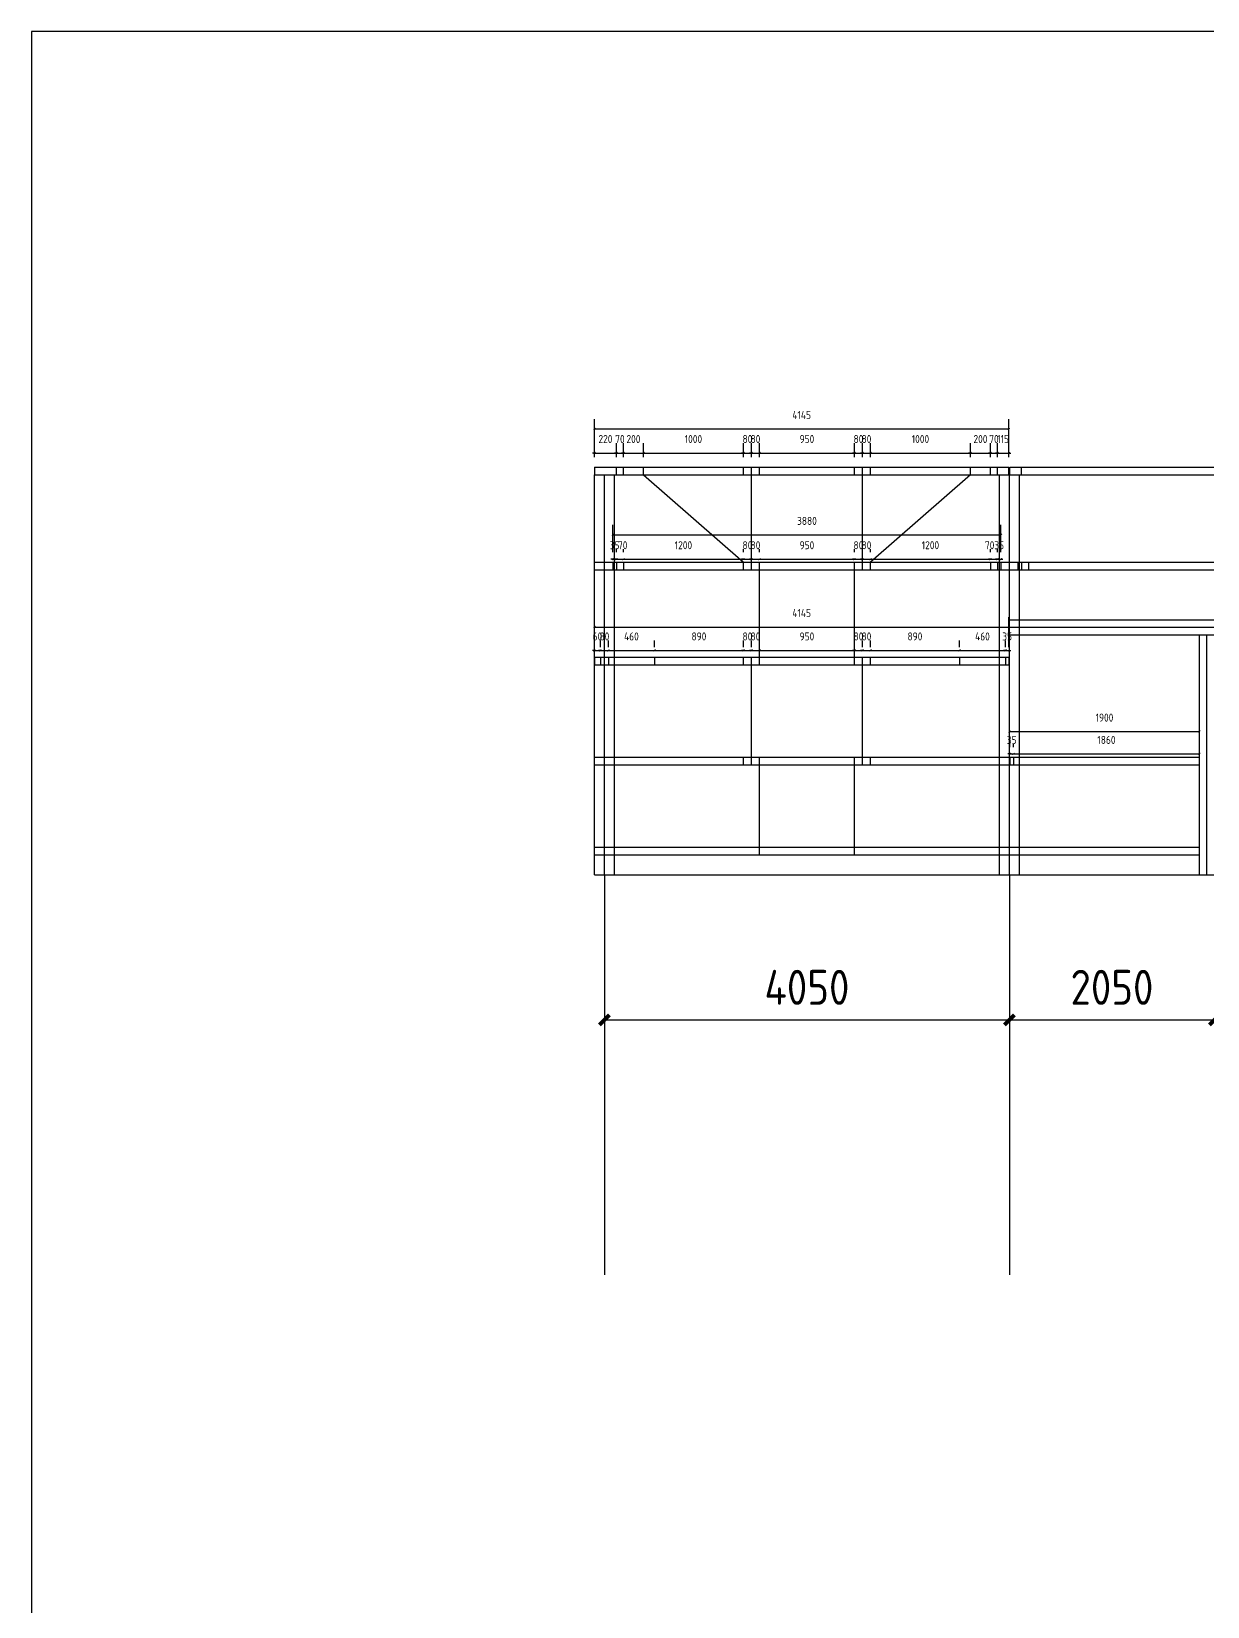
# Model space of a CAD drawing. Extents: x 533809 to 747315, y -17138 to 180511.
# Drawn here: x 551289 to 563048, y 61612 to 77362 of the extents above; entities that cross this region are included whole.
import ezdxf

# ---------------------------------------------------------------- set-up
doc = ezdxf.new("R2010")
doc.units = 0
doc.header["$LTSCALE"] = 1000
doc.header["$MEASUREMENT"] = 0
doc.layers.add('AXIS', color=3, linetype='Continuous')
doc.layers.add('DOTE', color=1, linetype='Continuous')
doc.styles.get("Standard").update_dxf_attribs({"font": 'gbenor.shx', "bigfont": 'gbcbig.shx'})
doc.dimstyles.get("Standard").update_dxf_attribs({"dimscale": 100, "dimtxt": 3.5, "dimasz": 1, "dimexe": 2.5, "dimexo": 3, "dimgap": 1.5, "dimtad": 1, "dimdec": 0, "dimzin": 0, "dimdsep": 46, "dimtxsty": 'Standard', "dimblk": 'ARCHTICK', "dimcen": 0.09, "dimadec": 0, "dimazin": 0, "dimtfac": 1, "dimtdec": 0, "dimtix": 1, "dimtmove": 2, "dimatfit": 3, "dimfxl": 1, "dimtolj": 1, "dimtzin": 0, "dimarcsym": 0})

# ---------------------------------------------------------------- blocks, each defined once
blk = doc.blocks.new('_ArchTick')
at = {"color": 0, "linetype": 'ByBlock', "const_width": 0.4}
blk.add_lwpolyline([(-0.5, -0.5), (0.5, 0.5)], dxfattribs=at)
blk = doc.blocks.new('*D2374')
at = {"layer": 'AXIS', "color": 3, "lineweight": -2}
for p, q in [((561068, 68630), (561068, 67229)), ((563118, 68630), (563118, 67229)), ((561068, 67479), (563118, 67479))]:
    blk.add_line(p, q, dxfattribs=at)
at = {"layer": 'Defpoints', "color": 0}
for p in [(561068, 68930), (563118, 68930), (563118, 67479)]:
    blk.add_point(p, dxfattribs=at)
at = {"layer": 'AXIS', "color": 3, "lineweight": -2, "xscale": 100, "yscale": 100, "zscale": 100, "rotation": 180}
blk.add_blockref('_ArchTick', (561068, 67479), dxfattribs=at)
at = {"layer": 'AXIS', "color": 3, "lineweight": -2, "xscale": 100, "yscale": 100, "zscale": 100}
blk.add_blockref('_ArchTick', (563118, 67479), dxfattribs=at)
at = {"layer": 'AXIS', "color": 0, "insert": (562093, 67804), "char_height": 350, "attachment_point": 5}
blk.add_mtext('\\A1;2050', dxfattribs=at)
blk = doc.blocks.new('*D2369')
at = {"layer": 'AXIS', "color": 3, "lineweight": -2}
for p, q in [((557018, 68630), (557018, 67229)), ((561068, 68630), (561068, 67229)), ((557018, 67479), (561068, 67479))]:
    blk.add_line(p, q, dxfattribs=at)
at = {"layer": 'Defpoints', "color": 0}
for p in [(557018, 68930), (561068, 68930), (561068, 67479)]:
    blk.add_point(p, dxfattribs=at)
at = {"layer": 'AXIS', "color": 3, "lineweight": -2, "xscale": 100, "yscale": 100, "zscale": 100, "rotation": 180}
blk.add_blockref('_ArchTick', (557018, 67479), dxfattribs=at)
at = {"layer": 'AXIS', "color": 3, "lineweight": -2, "xscale": 100, "yscale": 100, "zscale": 100}
blk.add_blockref('_ArchTick', (561068, 67479), dxfattribs=at)
at = {"layer": 'AXIS', "color": 0, "insert": (559043, 67804), "char_height": 350, "attachment_point": 5}
blk.add_mtext('\\A1;4050', dxfattribs=at)
blk = doc.blocks.new('*D2392')
at = {"color": 0, "lineweight": -2}
for p, q in [((556918, 73105), (556918, 73247)), ((557138, 73105), (557138, 73247)), ((556918, 73147), (556898, 73147)), ((556918, 73147), (557138, 73147)), ((557138, 73147), (557158, 73147))]:
    blk.add_line(p, q, dxfattribs=at)
at = {"layer": 'Defpoints', "color": 0}
for p in [(557138, 73147), (556918, 73005), (557138, 73005)]:
    blk.add_point(p, dxfattribs=at)
at = {"color": 0, "lineweight": -2, "xscale": 20, "yscale": 20, "zscale": 20}
blk.add_blockref('_ArchTick', (556918, 73147), dxfattribs=at)
at = {"color": 0, "lineweight": -2, "xscale": 20, "yscale": 20, "zscale": 20, "rotation": 180}
blk.add_blockref('_ArchTick', (557138, 73147), dxfattribs=at)
at = {"color": 0, "insert": (557028, 73287), "char_height": 80, "attachment_point": 5}
blk.add_mtext('\\A1;220', dxfattribs=at)
blk = doc.blocks.new('*D2393')
at = {"color": 0, "lineweight": -2}
for p, q in [((557138, 73105), (557138, 73247)), ((557208, 73105), (557208, 73247)), ((557138, 73147), (557118, 73147)), ((557138, 73147), (557208, 73147)), ((557208, 73147), (557228, 73147))]:
    blk.add_line(p, q, dxfattribs=at)
at = {"layer": 'Defpoints', "color": 0}
for p in [(557208, 73147), (557138, 73005), (557208, 73005)]:
    blk.add_point(p, dxfattribs=at)
at = {"color": 0, "lineweight": -2, "xscale": 20, "yscale": 20, "zscale": 20}
blk.add_blockref('_ArchTick', (557138, 73147), dxfattribs=at)
at = {"color": 0, "lineweight": -2, "xscale": 20, "yscale": 20, "zscale": 20, "rotation": 180}
blk.add_blockref('_ArchTick', (557208, 73147), dxfattribs=at)
at = {"color": 0, "insert": (557173, 73287), "char_height": 80, "attachment_point": 5}
blk.add_mtext('\\A1;70', dxfattribs=at)
blk = doc.blocks.new('*D2394')
at = {"color": 0, "lineweight": -2}
for p, q in [((557208, 73105), (557208, 73247)), ((557408, 73105), (557408, 73247)), ((557208, 73147), (557188, 73147)), ((557208, 73147), (557408, 73147)), ((557408, 73147), (557428, 73147))]:
    blk.add_line(p, q, dxfattribs=at)
at = {"layer": 'Defpoints', "color": 0}
for p in [(557408, 73147), (557208, 73005), (557408, 73005)]:
    blk.add_point(p, dxfattribs=at)
at = {"color": 0, "lineweight": -2, "xscale": 20, "yscale": 20, "zscale": 20}
blk.add_blockref('_ArchTick', (557208, 73147), dxfattribs=at)
at = {"color": 0, "lineweight": -2, "xscale": 20, "yscale": 20, "zscale": 20, "rotation": 180}
blk.add_blockref('_ArchTick', (557408, 73147), dxfattribs=at)
at = {"color": 0, "insert": (557308, 73287), "char_height": 80, "attachment_point": 5}
blk.add_mtext('\\A1;200', dxfattribs=at)
blk = doc.blocks.new('*D2395')
at = {"color": 0, "lineweight": -2}
for p, q in [((557408, 73105), (557408, 73247)), ((558408, 73105), (558408, 73247)), ((557408, 73147), (558408, 73147))]:
    blk.add_line(p, q, dxfattribs=at)
at = {"layer": 'Defpoints', "color": 0}
for p in [(558408, 73147), (557408, 73005), (558408, 73005)]:
    blk.add_point(p, dxfattribs=at)
at = {"color": 0, "lineweight": -2, "xscale": 20, "yscale": 20, "zscale": 20, "rotation": 180}
blk.add_blockref('_ArchTick', (557408, 73147), dxfattribs=at)
at = {"color": 0, "lineweight": -2, "xscale": 20, "yscale": 20, "zscale": 20}
blk.add_blockref('_ArchTick', (558408, 73147), dxfattribs=at)
at = {"color": 0, "insert": (557908, 73287), "char_height": 80, "attachment_point": 5}
blk.add_mtext('\\A1;1000', dxfattribs=at)
blk = doc.blocks.new('*D2396')
at = {"color": 0, "lineweight": -2}
for p, q in [((558408, 73105), (558408, 73247)), ((558488, 73105), (558488, 73247)), ((558408, 73147), (558388, 73147)), ((558408, 73147), (558488, 73147)), ((558488, 73147), (558508, 73147))]:
    blk.add_line(p, q, dxfattribs=at)
at = {"layer": 'Defpoints', "color": 0}
for p in [(558488, 73147), (558408, 73005), (558488, 73005)]:
    blk.add_point(p, dxfattribs=at)
at = {"color": 0, "lineweight": -2, "xscale": 20, "yscale": 20, "zscale": 20}
blk.add_blockref('_ArchTick', (558408, 73147), dxfattribs=at)
at = {"color": 0, "lineweight": -2, "xscale": 20, "yscale": 20, "zscale": 20, "rotation": 180}
blk.add_blockref('_ArchTick', (558488, 73147), dxfattribs=at)
at = {"color": 0, "insert": (558448, 73287), "char_height": 80, "attachment_point": 5}
blk.add_mtext('\\A1;80', dxfattribs=at)
blk = doc.blocks.new('*D2397')
at = {"color": 0, "lineweight": -2}
for p, q in [((558488, 73105), (558488, 73247)), ((558568, 73105), (558568, 73247)), ((558488, 73147), (558468, 73147)), ((558488, 73147), (558568, 73147)), ((558568, 73147), (558588, 73147))]:
    blk.add_line(p, q, dxfattribs=at)
at = {"layer": 'Defpoints', "color": 0}
for p in [(558568, 73147), (558488, 73005), (558568, 73005)]:
    blk.add_point(p, dxfattribs=at)
at = {"color": 0, "lineweight": -2, "xscale": 20, "yscale": 20, "zscale": 20}
blk.add_blockref('_ArchTick', (558488, 73147), dxfattribs=at)
at = {"color": 0, "lineweight": -2, "xscale": 20, "yscale": 20, "zscale": 20, "rotation": 180}
blk.add_blockref('_ArchTick', (558568, 73147), dxfattribs=at)
at = {"color": 0, "insert": (558528, 73287), "char_height": 80, "attachment_point": 5}
blk.add_mtext('\\A1;80', dxfattribs=at)
blk = doc.blocks.new('*D2398')
at = {"color": 0, "lineweight": -2}
for p, q in [((558568, 73105), (558568, 73247)), ((559518, 73105), (559518, 73247)), ((558568, 73147), (559518, 73147))]:
    blk.add_line(p, q, dxfattribs=at)
at = {"layer": 'Defpoints', "color": 0}
for p in [(559518, 73147), (558568, 73005), (559518, 73005)]:
    blk.add_point(p, dxfattribs=at)
at = {"color": 0, "lineweight": -2, "xscale": 20, "yscale": 20, "zscale": 20, "rotation": 180}
blk.add_blockref('_ArchTick', (558568, 73147), dxfattribs=at)
at = {"color": 0, "lineweight": -2, "xscale": 20, "yscale": 20, "zscale": 20}
blk.add_blockref('_ArchTick', (559518, 73147), dxfattribs=at)
at = {"color": 0, "insert": (559043, 73287), "char_height": 80, "attachment_point": 5}
blk.add_mtext('\\A1;950', dxfattribs=at)
blk = doc.blocks.new('*D2399')
at = {"color": 0, "lineweight": -2}
for p, q in [((559518, 73105), (559518, 73247)), ((559598, 73105), (559598, 73247)), ((559518, 73147), (559498, 73147)), ((559518, 73147), (559598, 73147)), ((559598, 73147), (559618, 73147))]:
    blk.add_line(p, q, dxfattribs=at)
at = {"layer": 'Defpoints', "color": 0}
for p in [(559598, 73147), (559518, 73005), (559598, 73005)]:
    blk.add_point(p, dxfattribs=at)
at = {"color": 0, "lineweight": -2, "xscale": 20, "yscale": 20, "zscale": 20}
blk.add_blockref('_ArchTick', (559518, 73147), dxfattribs=at)
at = {"color": 0, "lineweight": -2, "xscale": 20, "yscale": 20, "zscale": 20, "rotation": 180}
blk.add_blockref('_ArchTick', (559598, 73147), dxfattribs=at)
at = {"color": 0, "insert": (559558, 73287), "char_height": 80, "attachment_point": 5}
blk.add_mtext('\\A1;80', dxfattribs=at)
blk = doc.blocks.new('*D2400')
at = {"color": 0, "lineweight": -2}
for p, q in [((559598, 73105), (559598, 73247)), ((559678, 73105), (559678, 73247)), ((559598, 73147), (559578, 73147)), ((559598, 73147), (559678, 73147)), ((559678, 73147), (559698, 73147))]:
    blk.add_line(p, q, dxfattribs=at)
at = {"layer": 'Defpoints', "color": 0}
for p in [(559678, 73147), (559598, 73005), (559678, 73005)]:
    blk.add_point(p, dxfattribs=at)
at = {"color": 0, "lineweight": -2, "xscale": 20, "yscale": 20, "zscale": 20}
blk.add_blockref('_ArchTick', (559598, 73147), dxfattribs=at)
at = {"color": 0, "lineweight": -2, "xscale": 20, "yscale": 20, "zscale": 20, "rotation": 180}
blk.add_blockref('_ArchTick', (559678, 73147), dxfattribs=at)
at = {"color": 0, "insert": (559638, 73287), "char_height": 80, "attachment_point": 5}
blk.add_mtext('\\A1;80', dxfattribs=at)
blk = doc.blocks.new('*D2401')
at = {"color": 0, "lineweight": -2}
for p, q in [((559678, 73105), (559678, 73247)), ((560678, 73105), (560678, 73247)), ((559678, 73147), (560678, 73147))]:
    blk.add_line(p, q, dxfattribs=at)
at = {"layer": 'Defpoints', "color": 0}
for p in [(560678, 73147), (559678, 73005), (560678, 73005)]:
    blk.add_point(p, dxfattribs=at)
at = {"color": 0, "lineweight": -2, "xscale": 20, "yscale": 20, "zscale": 20, "rotation": 180}
blk.add_blockref('_ArchTick', (559678, 73147), dxfattribs=at)
at = {"color": 0, "lineweight": -2, "xscale": 20, "yscale": 20, "zscale": 20}
blk.add_blockref('_ArchTick', (560678, 73147), dxfattribs=at)
at = {"color": 0, "insert": (560178, 73287), "char_height": 80, "attachment_point": 5}
blk.add_mtext('\\A1;1000', dxfattribs=at)
blk = doc.blocks.new('*D2402')
at = {"color": 0, "lineweight": -2}
for p, q in [((560678, 73105), (560678, 73247)), ((560878, 73105), (560878, 73247)), ((560678, 73147), (560658, 73147)), ((560678, 73147), (560878, 73147)), ((560878, 73147), (560898, 73147))]:
    blk.add_line(p, q, dxfattribs=at)
at = {"layer": 'Defpoints', "color": 0}
for p in [(560878, 73147), (560678, 73005), (560878, 73005)]:
    blk.add_point(p, dxfattribs=at)
at = {"color": 0, "lineweight": -2, "xscale": 20, "yscale": 20, "zscale": 20}
blk.add_blockref('_ArchTick', (560678, 73147), dxfattribs=at)
at = {"color": 0, "lineweight": -2, "xscale": 20, "yscale": 20, "zscale": 20, "rotation": 180}
blk.add_blockref('_ArchTick', (560878, 73147), dxfattribs=at)
at = {"color": 0, "insert": (560778, 73287), "char_height": 80, "attachment_point": 5}
blk.add_mtext('\\A1;200', dxfattribs=at)
blk = doc.blocks.new('*D2403')
at = {"color": 0, "lineweight": -2}
for p, q in [((560878, 73105), (560878, 73247)), ((560948, 73105), (560948, 73247)), ((560878, 73147), (560858, 73147)), ((560878, 73147), (560948, 73147)), ((560948, 73147), (560968, 73147))]:
    blk.add_line(p, q, dxfattribs=at)
at = {"layer": 'Defpoints', "color": 0}
for p in [(560948, 73147), (560878, 73005), (560948, 73005)]:
    blk.add_point(p, dxfattribs=at)
at = {"color": 0, "lineweight": -2, "xscale": 20, "yscale": 20, "zscale": 20}
blk.add_blockref('_ArchTick', (560878, 73147), dxfattribs=at)
at = {"color": 0, "lineweight": -2, "xscale": 20, "yscale": 20, "zscale": 20, "rotation": 180}
blk.add_blockref('_ArchTick', (560948, 73147), dxfattribs=at)
at = {"color": 0, "insert": (560913, 73287), "char_height": 80, "attachment_point": 5}
blk.add_mtext('\\A1;70', dxfattribs=at)
blk = doc.blocks.new('*D2404')
at = {"color": 0, "lineweight": -2}
for p, q in [((560948, 73105), (560948, 73247)), ((561063, 73105), (561063, 73247)), ((560948, 73147), (560928, 73147)), ((560948, 73147), (561063, 73147)), ((561063, 73147), (561083, 73147))]:
    blk.add_line(p, q, dxfattribs=at)
at = {"layer": 'Defpoints', "color": 0}
for p in [(561063, 73147), (560948, 73005), (561063, 73005)]:
    blk.add_point(p, dxfattribs=at)
at = {"color": 0, "lineweight": -2, "xscale": 20, "yscale": 20, "zscale": 20}
blk.add_blockref('_ArchTick', (560948, 73147), dxfattribs=at)
at = {"color": 0, "lineweight": -2, "xscale": 20, "yscale": 20, "zscale": 20, "rotation": 180}
blk.add_blockref('_ArchTick', (561063, 73147), dxfattribs=at)
at = {"color": 0, "insert": (561005, 73287), "char_height": 80, "attachment_point": 5}
blk.add_mtext('\\A1;115', dxfattribs=at)
blk = doc.blocks.new('*D2408')
at = {"color": 0, "lineweight": -2}
for p, q in [((557103, 72155), (557103, 72185)), ((557138, 72155), (557138, 72185)), ((557103, 72085), (557083, 72085)), ((557103, 72085), (557138, 72085)), ((557138, 72085), (557158, 72085))]:
    blk.add_line(p, q, dxfattribs=at)
at = {"layer": 'Defpoints', "color": 0}
for p in [(557103, 72055), (557138, 72085), (557138, 72055)]:
    blk.add_point(p, dxfattribs=at)
at = {"color": 0, "lineweight": -2, "xscale": 20, "yscale": 20, "zscale": 20}
blk.add_blockref('_ArchTick', (557103, 72085), dxfattribs=at)
at = {"color": 0, "lineweight": -2, "xscale": 20, "yscale": 20, "zscale": 20, "rotation": 180}
blk.add_blockref('_ArchTick', (557138, 72085), dxfattribs=at)
at = {"color": 0, "insert": (557120, 72225), "char_height": 80, "attachment_point": 5}
blk.add_mtext('\\A1;35', dxfattribs=at)
blk = doc.blocks.new('*D2409')
at = {"color": 0, "lineweight": -2}
for p, q in [((557138, 72155), (557138, 72185)), ((557208, 72155), (557208, 72185)), ((557138, 72085), (557118, 72085)), ((557138, 72085), (557208, 72085)), ((557208, 72085), (557228, 72085))]:
    blk.add_line(p, q, dxfattribs=at)
at = {"layer": 'Defpoints', "color": 0}
for p in [(557138, 72055), (557208, 72085), (557208, 72055)]:
    blk.add_point(p, dxfattribs=at)
at = {"color": 0, "lineweight": -2, "xscale": 20, "yscale": 20, "zscale": 20}
blk.add_blockref('_ArchTick', (557138, 72085), dxfattribs=at)
at = {"color": 0, "lineweight": -2, "xscale": 20, "yscale": 20, "zscale": 20, "rotation": 180}
blk.add_blockref('_ArchTick', (557208, 72085), dxfattribs=at)
at = {"color": 0, "insert": (557201, 72225), "char_height": 80, "attachment_point": 5}
blk.add_mtext('\\A1;70', dxfattribs=at)
blk = doc.blocks.new('*D2410')
at = {"color": 0, "lineweight": -2}
for p, q in [((557208, 72155), (557208, 72185)), ((558408, 72155), (558408, 72185)), ((557208, 72085), (558408, 72085))]:
    blk.add_line(p, q, dxfattribs=at)
at = {"layer": 'Defpoints', "color": 0}
for p in [(557208, 72055), (558408, 72085), (558408, 72055)]:
    blk.add_point(p, dxfattribs=at)
at = {"color": 0, "lineweight": -2, "xscale": 20, "yscale": 20, "zscale": 20, "rotation": 180}
blk.add_blockref('_ArchTick', (557208, 72085), dxfattribs=at)
at = {"color": 0, "lineweight": -2, "xscale": 20, "yscale": 20, "zscale": 20}
blk.add_blockref('_ArchTick', (558408, 72085), dxfattribs=at)
at = {"color": 0, "insert": (557808, 72225), "char_height": 80, "attachment_point": 5}
blk.add_mtext('\\A1;1200', dxfattribs=at)
blk = doc.blocks.new('*D2411')
at = {"color": 0, "lineweight": -2}
for p, q in [((558408, 72155), (558408, 72185)), ((558488, 72155), (558488, 72185)), ((558408, 72085), (558388, 72085)), ((558408, 72085), (558488, 72085)), ((558488, 72085), (558508, 72085))]:
    blk.add_line(p, q, dxfattribs=at)
at = {"layer": 'Defpoints', "color": 0}
for p in [(558408, 72055), (558488, 72085), (558488, 72055)]:
    blk.add_point(p, dxfattribs=at)
at = {"color": 0, "lineweight": -2, "xscale": 20, "yscale": 20, "zscale": 20}
blk.add_blockref('_ArchTick', (558408, 72085), dxfattribs=at)
at = {"color": 0, "lineweight": -2, "xscale": 20, "yscale": 20, "zscale": 20, "rotation": 180}
blk.add_blockref('_ArchTick', (558488, 72085), dxfattribs=at)
at = {"color": 0, "insert": (558448, 72225), "char_height": 80, "attachment_point": 5}
blk.add_mtext('\\A1;80', dxfattribs=at)
blk = doc.blocks.new('*D2412')
at = {"color": 0, "lineweight": -2}
for p, q in [((558488, 72155), (558488, 72185)), ((558568, 72155), (558568, 72185)), ((558488, 72085), (558468, 72085)), ((558488, 72085), (558568, 72085)), ((558568, 72085), (558588, 72085))]:
    blk.add_line(p, q, dxfattribs=at)
at = {"layer": 'Defpoints', "color": 0}
for p in [(558488, 72055), (558568, 72085), (558568, 72055)]:
    blk.add_point(p, dxfattribs=at)
at = {"color": 0, "lineweight": -2, "xscale": 20, "yscale": 20, "zscale": 20}
blk.add_blockref('_ArchTick', (558488, 72085), dxfattribs=at)
at = {"color": 0, "lineweight": -2, "xscale": 20, "yscale": 20, "zscale": 20, "rotation": 180}
blk.add_blockref('_ArchTick', (558568, 72085), dxfattribs=at)
at = {"color": 0, "insert": (558528, 72225), "char_height": 80, "attachment_point": 5}
blk.add_mtext('\\A1;80', dxfattribs=at)
blk = doc.blocks.new('*D2413')
at = {"color": 0, "lineweight": -2}
for p, q in [((558568, 72155), (558568, 72185)), ((559518, 72155), (559518, 72185)), ((558568, 72085), (559518, 72085))]:
    blk.add_line(p, q, dxfattribs=at)
at = {"layer": 'Defpoints', "color": 0}
for p in [(558568, 72055), (559518, 72085), (559518, 72055)]:
    blk.add_point(p, dxfattribs=at)
at = {"color": 0, "lineweight": -2, "xscale": 20, "yscale": 20, "zscale": 20, "rotation": 180}
blk.add_blockref('_ArchTick', (558568, 72085), dxfattribs=at)
at = {"color": 0, "lineweight": -2, "xscale": 20, "yscale": 20, "zscale": 20}
blk.add_blockref('_ArchTick', (559518, 72085), dxfattribs=at)
at = {"color": 0, "insert": (559043, 72225), "char_height": 80, "attachment_point": 5}
blk.add_mtext('\\A1;950', dxfattribs=at)
blk = doc.blocks.new('*D2414')
at = {"color": 0, "lineweight": -2}
for p, q in [((559518, 72155), (559518, 72185)), ((559598, 72155), (559598, 72185)), ((559518, 72085), (559498, 72085)), ((559518, 72085), (559598, 72085)), ((559598, 72085), (559618, 72085))]:
    blk.add_line(p, q, dxfattribs=at)
at = {"layer": 'Defpoints', "color": 0}
for p in [(559518, 72055), (559598, 72085), (559598, 72055)]:
    blk.add_point(p, dxfattribs=at)
at = {"color": 0, "lineweight": -2, "xscale": 20, "yscale": 20, "zscale": 20}
blk.add_blockref('_ArchTick', (559518, 72085), dxfattribs=at)
at = {"color": 0, "lineweight": -2, "xscale": 20, "yscale": 20, "zscale": 20, "rotation": 180}
blk.add_blockref('_ArchTick', (559598, 72085), dxfattribs=at)
at = {"color": 0, "insert": (559558, 72225), "char_height": 80, "attachment_point": 5}
blk.add_mtext('\\A1;80', dxfattribs=at)
blk = doc.blocks.new('*D2415')
at = {"color": 0, "lineweight": -2}
for p, q in [((559598, 72155), (559598, 72185)), ((559678, 72155), (559678, 72185)), ((559598, 72085), (559578, 72085)), ((559598, 72085), (559678, 72085)), ((559678, 72085), (559698, 72085))]:
    blk.add_line(p, q, dxfattribs=at)
at = {"layer": 'Defpoints', "color": 0}
for p in [(559598, 72055), (559678, 72085), (559678, 72055)]:
    blk.add_point(p, dxfattribs=at)
at = {"color": 0, "lineweight": -2, "xscale": 20, "yscale": 20, "zscale": 20}
blk.add_blockref('_ArchTick', (559598, 72085), dxfattribs=at)
at = {"color": 0, "lineweight": -2, "xscale": 20, "yscale": 20, "zscale": 20, "rotation": 180}
blk.add_blockref('_ArchTick', (559678, 72085), dxfattribs=at)
at = {"color": 0, "insert": (559638, 72225), "char_height": 80, "attachment_point": 5}
blk.add_mtext('\\A1;80', dxfattribs=at)
blk = doc.blocks.new('*D2416')
at = {"color": 0, "lineweight": -2}
for p, q in [((559678, 72155), (559678, 72185)), ((560878, 72155), (560878, 72185)), ((559678, 72085), (560878, 72085))]:
    blk.add_line(p, q, dxfattribs=at)
at = {"layer": 'Defpoints', "color": 0}
for p in [(559678, 72055), (560878, 72085), (560878, 72055)]:
    blk.add_point(p, dxfattribs=at)
at = {"color": 0, "lineweight": -2, "xscale": 20, "yscale": 20, "zscale": 20, "rotation": 180}
blk.add_blockref('_ArchTick', (559678, 72085), dxfattribs=at)
at = {"color": 0, "lineweight": -2, "xscale": 20, "yscale": 20, "zscale": 20}
blk.add_blockref('_ArchTick', (560878, 72085), dxfattribs=at)
at = {"color": 0, "insert": (560278, 72225), "char_height": 80, "attachment_point": 5}
blk.add_mtext('\\A1;1200', dxfattribs=at)
blk = doc.blocks.new('*D2417')
at = {"color": 0, "lineweight": -2}
for p, q in [((560878, 72155), (560878, 72185)), ((560948, 72155), (560948, 72185)), ((560878, 72085), (560858, 72085)), ((560878, 72085), (560948, 72085)), ((560948, 72085), (560968, 72085))]:
    blk.add_line(p, q, dxfattribs=at)
at = {"layer": 'Defpoints', "color": 0}
for p in [(560878, 72055), (560948, 72085), (560948, 72055)]:
    blk.add_point(p, dxfattribs=at)
at = {"color": 0, "lineweight": -2, "xscale": 20, "yscale": 20, "zscale": 20}
blk.add_blockref('_ArchTick', (560878, 72085), dxfattribs=at)
at = {"color": 0, "lineweight": -2, "xscale": 20, "yscale": 20, "zscale": 20, "rotation": 180}
blk.add_blockref('_ArchTick', (560948, 72085), dxfattribs=at)
at = {"color": 0, "insert": (560870, 72225), "char_height": 80, "attachment_point": 5}
blk.add_mtext('\\A1;70', dxfattribs=at)
blk = doc.blocks.new('*D2418')
at = {"color": 0, "lineweight": -2}
for p, q in [((560948, 72155), (560948, 72185)), ((560983, 72155), (560983, 72185)), ((560948, 72085), (560928, 72085)), ((560948, 72085), (560983, 72085)), ((560983, 72085), (561003, 72085))]:
    blk.add_line(p, q, dxfattribs=at)
at = {"layer": 'Defpoints', "color": 0}
for p in [(560948, 72055), (560983, 72085), (560983, 72055)]:
    blk.add_point(p, dxfattribs=at)
at = {"color": 0, "lineweight": -2, "xscale": 20, "yscale": 20, "zscale": 20}
blk.add_blockref('_ArchTick', (560948, 72085), dxfattribs=at)
at = {"color": 0, "lineweight": -2, "xscale": 20, "yscale": 20, "zscale": 20, "rotation": 180}
blk.add_blockref('_ArchTick', (560983, 72085), dxfattribs=at)
at = {"color": 0, "insert": (560965, 72225), "char_height": 80, "attachment_point": 5}
blk.add_mtext('\\A1;35', dxfattribs=at)
blk = doc.blocks.new('*D2419')
at = {"color": 0, "lineweight": -2}
for p, q in [((556918, 73105), (556918, 73487)), ((561063, 73105), (561063, 73487)), ((561063, 73387), (556918, 73387))]:
    blk.add_line(p, q, dxfattribs=at)
at = {"layer": 'Defpoints', "color": 0}
for p in [(556918, 73387), (556918, 73005), (561063, 73005)]:
    blk.add_point(p, dxfattribs=at)
at = {"color": 0, "lineweight": -2, "xscale": 20, "yscale": 20, "zscale": 20, "rotation": 180}
blk.add_blockref('_ArchTick', (556918, 73387), dxfattribs=at)
at = {"color": 0, "lineweight": -2, "xscale": 20, "yscale": 20, "zscale": 20}
blk.add_blockref('_ArchTick', (561063, 73387), dxfattribs=at)
at = {"color": 0, "insert": (558990, 73527), "char_height": 80, "attachment_point": 5}
blk.add_mtext('\\A1;4145', dxfattribs=at)
blk = doc.blocks.new('*D2420')
at = {"color": 0, "lineweight": -2}
for p, q in [((557103, 72155), (557103, 72428)), ((557103, 72328), (560983, 72328)), ((560983, 72155), (560983, 72428))]:
    blk.add_line(p, q, dxfattribs=at)
at = {"layer": 'Defpoints', "color": 0}
for p in [(560983, 72328), (557103, 72055), (560983, 72055)]:
    blk.add_point(p, dxfattribs=at)
at = {"color": 0, "lineweight": -2, "xscale": 20, "yscale": 20, "zscale": 20, "rotation": 180}
blk.add_blockref('_ArchTick', (557103, 72328), dxfattribs=at)
at = {"color": 0, "lineweight": -2, "xscale": 20, "yscale": 20, "zscale": 20}
blk.add_blockref('_ArchTick', (560983, 72328), dxfattribs=at)
at = {"color": 0, "insert": (559043, 72468), "char_height": 80, "attachment_point": 5}
blk.add_mtext('\\A1;3880', dxfattribs=at)
blk = doc.blocks.new('*D2423')
at = {"color": 0, "lineweight": -2}
for p, q in [((556918, 71205), (556918, 71273)), ((556978, 71205), (556978, 71273)), ((556918, 71173), (556898, 71173)), ((556918, 71173), (556978, 71173)), ((556978, 71173), (556998, 71173))]:
    blk.add_line(p, q, dxfattribs=at)
at = {"layer": 'Defpoints', "color": 0}
for p in [(556918, 71105), (556978, 71173), (556978, 71105)]:
    blk.add_point(p, dxfattribs=at)
at = {"color": 0, "lineweight": -2, "xscale": 20, "yscale": 20, "zscale": 20}
blk.add_blockref('_ArchTick', (556918, 71173), dxfattribs=at)
at = {"color": 0, "lineweight": -2, "xscale": 20, "yscale": 20, "zscale": 20, "rotation": 180}
blk.add_blockref('_ArchTick', (556978, 71173), dxfattribs=at)
at = {"color": 0, "insert": (556948, 71313), "char_height": 80, "attachment_point": 5}
blk.add_mtext('\\A1;60', dxfattribs=at)
blk = doc.blocks.new('*D2424')
at = {"color": 0, "lineweight": -2}
for p, q in [((556978, 71205), (556978, 71273)), ((557058, 71205), (557058, 71273)), ((556978, 71173), (556958, 71173)), ((556978, 71173), (557058, 71173)), ((557058, 71173), (557078, 71173))]:
    blk.add_line(p, q, dxfattribs=at)
at = {"layer": 'Defpoints', "color": 0}
for p in [(556978, 71105), (557058, 71173), (557058, 71105)]:
    blk.add_point(p, dxfattribs=at)
at = {"color": 0, "lineweight": -2, "xscale": 20, "yscale": 20, "zscale": 20}
blk.add_blockref('_ArchTick', (556978, 71173), dxfattribs=at)
at = {"color": 0, "lineweight": -2, "xscale": 20, "yscale": 20, "zscale": 20, "rotation": 180}
blk.add_blockref('_ArchTick', (557058, 71173), dxfattribs=at)
at = {"color": 0, "insert": (557018, 71313), "char_height": 80, "attachment_point": 5}
blk.add_mtext('\\A1;80', dxfattribs=at)
blk = doc.blocks.new('*D2425')
at = {"color": 0, "lineweight": -2}
for p, q in [((557518, 71205), (557518, 71273)), ((558408, 71205), (558408, 71273)), ((557518, 71173), (558408, 71173))]:
    blk.add_line(p, q, dxfattribs=at)
at = {"layer": 'Defpoints', "color": 0}
for p in [(557518, 71105), (558408, 71173), (558408, 71105)]:
    blk.add_point(p, dxfattribs=at)
at = {"color": 0, "lineweight": -2, "xscale": 20, "yscale": 20, "zscale": 20, "rotation": 180}
blk.add_blockref('_ArchTick', (557518, 71173), dxfattribs=at)
at = {"color": 0, "lineweight": -2, "xscale": 20, "yscale": 20, "zscale": 20}
blk.add_blockref('_ArchTick', (558408, 71173), dxfattribs=at)
at = {"color": 0, "insert": (557963, 71313), "char_height": 80, "attachment_point": 5}
blk.add_mtext('\\A1;890', dxfattribs=at)
blk = doc.blocks.new('*D2426')
at = {"color": 0, "lineweight": -2}
for p, q in [((558408, 71205), (558408, 71273)), ((558488, 71205), (558488, 71273)), ((558408, 71173), (558388, 71173)), ((558408, 71173), (558488, 71173)), ((558488, 71173), (558508, 71173))]:
    blk.add_line(p, q, dxfattribs=at)
at = {"layer": 'Defpoints', "color": 0}
for p in [(558408, 71105), (558488, 71173), (558488, 71105)]:
    blk.add_point(p, dxfattribs=at)
at = {"color": 0, "lineweight": -2, "xscale": 20, "yscale": 20, "zscale": 20}
blk.add_blockref('_ArchTick', (558408, 71173), dxfattribs=at)
at = {"color": 0, "lineweight": -2, "xscale": 20, "yscale": 20, "zscale": 20, "rotation": 180}
blk.add_blockref('_ArchTick', (558488, 71173), dxfattribs=at)
at = {"color": 0, "insert": (558448, 71313), "char_height": 80, "attachment_point": 5}
blk.add_mtext('\\A1;80', dxfattribs=at)
blk = doc.blocks.new('*D2427')
at = {"color": 0, "lineweight": -2}
for p, q in [((558488, 71205), (558488, 71273)), ((558568, 71205), (558568, 71273)), ((558488, 71173), (558468, 71173)), ((558488, 71173), (558568, 71173)), ((558568, 71173), (558588, 71173))]:
    blk.add_line(p, q, dxfattribs=at)
at = {"layer": 'Defpoints', "color": 0}
for p in [(558488, 71105), (558568, 71173), (558568, 71105)]:
    blk.add_point(p, dxfattribs=at)
at = {"color": 0, "lineweight": -2, "xscale": 20, "yscale": 20, "zscale": 20}
blk.add_blockref('_ArchTick', (558488, 71173), dxfattribs=at)
at = {"color": 0, "lineweight": -2, "xscale": 20, "yscale": 20, "zscale": 20, "rotation": 180}
blk.add_blockref('_ArchTick', (558568, 71173), dxfattribs=at)
at = {"color": 0, "insert": (558528, 71313), "char_height": 80, "attachment_point": 5}
blk.add_mtext('\\A1;80', dxfattribs=at)
blk = doc.blocks.new('*D2428')
at = {"color": 0, "lineweight": -2}
for p, q in [((558568, 71205), (558568, 71273)), ((559518, 71205), (559518, 71273)), ((558568, 71173), (559518, 71173))]:
    blk.add_line(p, q, dxfattribs=at)
at = {"layer": 'Defpoints', "color": 0}
for p in [(558568, 71105), (559518, 71173), (559518, 71105)]:
    blk.add_point(p, dxfattribs=at)
at = {"color": 0, "lineweight": -2, "xscale": 20, "yscale": 20, "zscale": 20, "rotation": 180}
blk.add_blockref('_ArchTick', (558568, 71173), dxfattribs=at)
at = {"color": 0, "lineweight": -2, "xscale": 20, "yscale": 20, "zscale": 20}
blk.add_blockref('_ArchTick', (559518, 71173), dxfattribs=at)
at = {"color": 0, "insert": (559043, 71313), "char_height": 80, "attachment_point": 5}
blk.add_mtext('\\A1;950', dxfattribs=at)
blk = doc.blocks.new('*D2429')
at = {"color": 0, "lineweight": -2}
for p, q in [((559518, 71205), (559518, 71273)), ((559598, 71205), (559598, 71273)), ((559518, 71173), (559498, 71173)), ((559518, 71173), (559598, 71173)), ((559598, 71173), (559618, 71173))]:
    blk.add_line(p, q, dxfattribs=at)
at = {"layer": 'Defpoints', "color": 0}
for p in [(559518, 71105), (559598, 71173), (559598, 71105)]:
    blk.add_point(p, dxfattribs=at)
at = {"color": 0, "lineweight": -2, "xscale": 20, "yscale": 20, "zscale": 20}
blk.add_blockref('_ArchTick', (559518, 71173), dxfattribs=at)
at = {"color": 0, "lineweight": -2, "xscale": 20, "yscale": 20, "zscale": 20, "rotation": 180}
blk.add_blockref('_ArchTick', (559598, 71173), dxfattribs=at)
at = {"color": 0, "insert": (559558, 71313), "char_height": 80, "attachment_point": 5}
blk.add_mtext('\\A1;80', dxfattribs=at)
blk = doc.blocks.new('*D2430')
at = {"color": 0, "lineweight": -2}
for p, q in [((559598, 71205), (559598, 71273)), ((559678, 71205), (559678, 71273)), ((559598, 71173), (559578, 71173)), ((559598, 71173), (559678, 71173)), ((559678, 71173), (559698, 71173))]:
    blk.add_line(p, q, dxfattribs=at)
at = {"layer": 'Defpoints', "color": 0}
for p in [(559598, 71105), (559678, 71173), (559678, 71105)]:
    blk.add_point(p, dxfattribs=at)
at = {"color": 0, "lineweight": -2, "xscale": 20, "yscale": 20, "zscale": 20}
blk.add_blockref('_ArchTick', (559598, 71173), dxfattribs=at)
at = {"color": 0, "lineweight": -2, "xscale": 20, "yscale": 20, "zscale": 20, "rotation": 180}
blk.add_blockref('_ArchTick', (559678, 71173), dxfattribs=at)
at = {"color": 0, "insert": (559638, 71313), "char_height": 80, "attachment_point": 5}
blk.add_mtext('\\A1;80', dxfattribs=at)
blk = doc.blocks.new('*D2431')
at = {"color": 0, "lineweight": -2}
for p, q in [((559678, 71205), (559678, 71273)), ((560568, 71205), (560568, 71273)), ((559678, 71173), (560568, 71173))]:
    blk.add_line(p, q, dxfattribs=at)
at = {"layer": 'Defpoints', "color": 0}
for p in [(559678, 71105), (560568, 71173), (560568, 71105)]:
    blk.add_point(p, dxfattribs=at)
at = {"color": 0, "lineweight": -2, "xscale": 20, "yscale": 20, "zscale": 20, "rotation": 180}
blk.add_blockref('_ArchTick', (559678, 71173), dxfattribs=at)
at = {"color": 0, "lineweight": -2, "xscale": 20, "yscale": 20, "zscale": 20}
blk.add_blockref('_ArchTick', (560568, 71173), dxfattribs=at)
at = {"color": 0, "insert": (560123, 71313), "char_height": 80, "attachment_point": 5}
blk.add_mtext('\\A1;890', dxfattribs=at)
blk = doc.blocks.new('*D2432')
at = {"color": 0, "lineweight": -2}
for p, q in [((561028, 71205), (561028, 71273)), ((561063, 71205), (561063, 71273)), ((561028, 71173), (561008, 71173)), ((561028, 71173), (561063, 71173)), ((561063, 71173), (561083, 71173))]:
    blk.add_line(p, q, dxfattribs=at)
at = {"layer": 'Defpoints', "color": 0}
for p in [(561028, 71105), (561063, 71173), (561063, 71105)]:
    blk.add_point(p, dxfattribs=at)
at = {"color": 0, "lineweight": -2, "xscale": 20, "yscale": 20, "zscale": 20}
blk.add_blockref('_ArchTick', (561028, 71173), dxfattribs=at)
at = {"color": 0, "lineweight": -2, "xscale": 20, "yscale": 20, "zscale": 20, "rotation": 180}
blk.add_blockref('_ArchTick', (561063, 71173), dxfattribs=at)
at = {"color": 0, "insert": (561045, 71313), "char_height": 80, "attachment_point": 5}
blk.add_mtext('\\A1;35', dxfattribs=at)
blk = doc.blocks.new('*D2433')
at = {"color": 0, "lineweight": -2}
for p, q in [((556918, 71205), (556918, 71507)), ((561063, 71205), (561063, 71507)), ((556918, 71407), (561063, 71407))]:
    blk.add_line(p, q, dxfattribs=at)
at = {"layer": 'Defpoints', "color": 0}
for p in [(561063, 71407), (556918, 71105), (561063, 71105)]:
    blk.add_point(p, dxfattribs=at)
at = {"color": 0, "lineweight": -2, "xscale": 20, "yscale": 20, "zscale": 20, "rotation": 180}
blk.add_blockref('_ArchTick', (556918, 71407), dxfattribs=at)
at = {"color": 0, "lineweight": -2, "xscale": 20, "yscale": 20, "zscale": 20}
blk.add_blockref('_ArchTick', (561063, 71407), dxfattribs=at)
at = {"color": 0, "insert": (558990, 71547), "char_height": 80, "attachment_point": 5}
blk.add_mtext('\\A1;4145', dxfattribs=at)
blk = doc.blocks.new('*D2434')
at = {"color": 0, "lineweight": -2}
for p, q in [((557058, 71205), (557058, 71273)), ((557518, 71205), (557518, 71273)), ((557058, 71173), (557518, 71173))]:
    blk.add_line(p, q, dxfattribs=at)
at = {"layer": 'Defpoints', "color": 0}
for p in [(557058, 71105), (557518, 71173), (557518, 71105)]:
    blk.add_point(p, dxfattribs=at)
at = {"color": 0, "lineweight": -2, "xscale": 20, "yscale": 20, "zscale": 20, "rotation": 180}
blk.add_blockref('_ArchTick', (557058, 71173), dxfattribs=at)
at = {"color": 0, "lineweight": -2, "xscale": 20, "yscale": 20, "zscale": 20}
blk.add_blockref('_ArchTick', (557518, 71173), dxfattribs=at)
at = {"color": 0, "insert": (557288, 71313), "char_height": 80, "attachment_point": 5}
blk.add_mtext('\\A1;460', dxfattribs=at)
blk = doc.blocks.new('*D2435')
at = {"color": 0, "lineweight": -2}
for p, q in [((560568, 71205), (560568, 71273)), ((561028, 71205), (561028, 71273)), ((560568, 71173), (561028, 71173))]:
    blk.add_line(p, q, dxfattribs=at)
at = {"layer": 'Defpoints', "color": 0}
for p in [(560568, 71105), (561028, 71173), (561028, 71105)]:
    blk.add_point(p, dxfattribs=at)
at = {"color": 0, "lineweight": -2, "xscale": 20, "yscale": 20, "zscale": 20, "rotation": 180}
blk.add_blockref('_ArchTick', (560568, 71173), dxfattribs=at)
at = {"color": 0, "lineweight": -2, "xscale": 20, "yscale": 20, "zscale": 20}
blk.add_blockref('_ArchTick', (561028, 71173), dxfattribs=at)
at = {"color": 0, "insert": (560798, 71313), "char_height": 80, "attachment_point": 5}
blk.add_mtext('\\A1;460', dxfattribs=at)
blk = doc.blocks.new('*D2955')
at = {"color": 0, "lineweight": -2}
for p, q in [((561068, 70205), (561068, 70461)), ((562968, 70205), (562968, 70461)), ((561068, 70361), (562968, 70361))]:
    blk.add_line(p, q, dxfattribs=at)
at = {"layer": 'Defpoints', "color": 0}
for p in [(562968, 70361), (561068, 70105), (562968, 70105)]:
    blk.add_point(p, dxfattribs=at)
at = {"color": 0, "lineweight": -2, "xscale": 20, "yscale": 20, "zscale": 20, "rotation": 180}
blk.add_blockref('_ArchTick', (561068, 70361), dxfattribs=at)
at = {"color": 0, "lineweight": -2, "xscale": 20, "yscale": 20, "zscale": 20}
blk.add_blockref('_ArchTick', (562968, 70361), dxfattribs=at)
at = {"color": 0, "insert": (562018, 70501), "char_height": 80, "attachment_point": 5}
blk.add_mtext('\\A1;1900', dxfattribs=at)
blk = doc.blocks.new('*D2956')
at = {"color": 0, "lineweight": -2}
for p, q in [((561073, 70138), (561053, 70138)), ((561073, 70205), (561073, 70238)), ((561073, 70138), (561108, 70138)), ((561108, 70205), (561108, 70238)), ((561108, 70138), (561128, 70138))]:
    blk.add_line(p, q, dxfattribs=at)
at = {"layer": 'Defpoints', "color": 0}
for p in [(561073, 70105), (561108, 70138), (561108, 70105)]:
    blk.add_point(p, dxfattribs=at)
at = {"color": 0, "lineweight": -2, "xscale": 20, "yscale": 20, "zscale": 20}
blk.add_blockref('_ArchTick', (561073, 70138), dxfattribs=at)
at = {"color": 0, "lineweight": -2, "xscale": 20, "yscale": 20, "zscale": 20, "rotation": 180}
blk.add_blockref('_ArchTick', (561108, 70138), dxfattribs=at)
at = {"color": 0, "insert": (561090, 70278), "char_height": 80, "attachment_point": 5}
blk.add_mtext('\\A1;35', dxfattribs=at)
blk = doc.blocks.new('*D2957')
at = {"color": 0, "lineweight": -2}
for p, q in [((561108, 70205), (561108, 70238)), ((561108, 70138), (562968, 70138)), ((562968, 70205), (562968, 70238))]:
    blk.add_line(p, q, dxfattribs=at)
at = {"layer": 'Defpoints', "color": 0}
for p in [(561108, 70105), (562968, 70138), (562968, 70105)]:
    blk.add_point(p, dxfattribs=at)
at = {"color": 0, "lineweight": -2, "xscale": 20, "yscale": 20, "zscale": 20, "rotation": 180}
blk.add_blockref('_ArchTick', (561108, 70138), dxfattribs=at)
at = {"color": 0, "lineweight": -2, "xscale": 20, "yscale": 20, "zscale": 20}
blk.add_blockref('_ArchTick', (562968, 70138), dxfattribs=at)
at = {"color": 0, "insert": (562038, 70278), "char_height": 80, "attachment_point": 5}
blk.add_mtext('\\A1;1860', dxfattribs=at)

msp = doc.modelspace()

# ---------------------------------------------------------------- linework, layer by layer
for p, q in [((556917.9, 73005.3), (561062.9, 73005.3)), ((556917.9, 72930.3), (584317.9, 72930.3)), ((561072.9, 73005.3), (569162.9, 73005.3)), ((556917.9, 72055.3), (584317.9, 72055.3)), ((556917.9, 71980.3), (584317.9, 71980.3)), ((561067.9, 71480.3), (569167.9, 71480.3)), ((561067.9, 71405.3), (569167.9, 71405.3)), ((561067.9, 71330.3), (569167.9, 71330.3)), ((556917.9, 71105.3), (561062.9, 71105.3)), ((556917.9, 71030.3), (561062.9, 71030.3)), ((556917.9, 70105.3), (561067.9, 70105.3)), ((561072.9, 70105.3), (562967.9, 70105.3)), ((556917.9, 70030.3), (562967.9, 70030.3)), ((556917.9, 69205.3), (562967.9, 69205.3)), ((556917.9, 69130.3), (562967.9, 69130.3)), ((556917.9, 68930.3), (584317.9, 68930.3))]:
    msp.add_line(p, q)
at = {"color": 6}
for p, q in [((556917.9, 73005.3), (556917.9, 72930.3)), ((557137.9, 72930.3), (557137.9, 73005.3)), ((557207.9, 72930.3), (557207.9, 73005.3)), ((557407.9, 72930.3), (557407.9, 73005.3)), ((557407.9, 72930.3), (558407.9, 72055.3)), ((558407.9, 72930.3), (558407.9, 73005.3)), ((558487.9, 71980.3), (558487.9, 73005.3)), ((558567.9, 72930.3), (558567.9, 73005.3)), ((559517.9, 72930.3), (559517.9, 73005.3)), ((559597.9, 71980.3), (559597.9, 73005.3)), ((559677.9, 72930.3), (559677.9, 73005.3)), ((560677.9, 72930.3), (559677.9, 72055.3)), ((560677.9, 72930.3), (560677.9, 73005.3)), ((560877.9, 72930.3), (560877.9, 73005.3)), ((560947.9, 72930.3), (560947.9, 73005.3)), ((561062.9, 72930.3), (561062.9, 73005.3)), ((561072.9, 72930.3), (561072.9, 73005.3)), ((561187.9, 72930.3), (561187.9, 73005.3)), ((557102.9, 72055.3), (557102.9, 71980.3)), ((557137.9, 72055.3), (557137.9, 71980.3)), ((557207.9, 72055.3), (557207.9, 71980.3)), ((558407.9, 71980.3), (558407.9, 72055.3)), ((558567.9, 71030.3), (558567.9, 72055.3)), ((559517.9, 71030.3), (559517.9, 72055.3)), ((559677.9, 71980.3), (559677.9, 72055.3)), ((560877.9, 72055.3), (560877.9, 71980.3)), ((560947.9, 72055.3), (560947.9, 71980.3)), ((560982.9, 72055.3), (560982.9, 71980.3)), ((561152.9, 72055.3), (561152.9, 71980.3)), ((561187.9, 72055.3), (561187.9, 71980.3)), ((561257.9, 72055.3), (561257.9, 71980.3)), ((556917.9, 71105.3), (556917.9, 71030.3)), ((556977.9, 71105.3), (556977.9, 71030.3)), ((557057.9, 71105.3), (557057.9, 71030.3)), ((557517.9, 71105.3), (557517.9, 71030.3)), ((558407.9, 71030.3), (558407.9, 71105.3)), ((558487.9, 70030.3), (558487.9, 71105.3)), ((559597.9, 70030.3), (559597.9, 71105.3)), ((559677.9, 71030.3), (559677.9, 71105.3)), ((560567.9, 71105.3), (560567.9, 71030.3)), ((561027.9, 71105.3), (561027.9, 71030.3)), ((561062.9, 71105.3), (561062.9, 71030.3)), ((558407.9, 70030.3), (558407.9, 70105.3)), ((558567.9, 69130.3), (558567.9, 70105.3)), ((559517.9, 69130.3), (559517.9, 70105.3)), ((559677.9, 70030.3), (559677.9, 70105.3)), ((561072.9, 70105.3), (561072.9, 70030.3)), ((561107.9, 70105.3), (561107.9, 70030.3))]:
    msp.add_line(p, q, dxfattribs=at)
msp.add_lwpolyline([(551289.1, 45862.3), (595839.1, 45862.3), (595839.1, 77362.3), (551289.1, 77362.3)], close=True)
at = {"layer": 'AXIS'}
for p, q in [((557017.9, 68930.3), (557017.9, 64930.3)), ((561067.9, 68930.3), (561067.9, 64930.3))]:
    msp.add_line(p, q, dxfattribs=at)
at = {"layer": 'DOTE', "color": 0}
for p, q in [((556917.9, 68930.3), (556917.9, 72930.3)), ((557117.9, 68930.3), (557117.9, 72930.3)), ((560967.9, 68930.3), (560967.9, 72930.3)), ((561167.9, 68930.3), (561167.9, 72930.3)), ((562967.9, 68930.3), (562967.9, 71330.3)), ((563042.9, 68930.3), (563042.9, 71330.3))]:
    msp.add_line(p, q, dxfattribs=at)
at = {"layer": 'DOTE'}
for p, q in [((557017.9, 68930.3), (557017.9, 72930.3)), ((561067.9, 68930.3), (561067.9, 72930.3))]:
    msp.add_line(p, q, dxfattribs=at)

# ---------------------------------------------------------------- dimensions: what is measured, and where the dimension line sits
at = {"color": 6}
for p1, p2, distance, picture, middle in [((561062.9, 73005.3), (556917.9, 73005.3), -381.4, '*D2419', (558990.4, 73526.6)), ((557102.9, 72055.3), (560982.9, 72055.3), 272.5, '*D2420', (559042.9, 72467.7)), ((556917.9, 71105.3), (561062.9, 71105.3), 301.7, '*D2433', (558990.4, 71547))]:
    dim = msp.add_aligned_dim(p1=p1, p2=p2, distance=distance, dimstyle='Standard', override={"dimtxt": 0.8, "dimasz": 0.2, "dimexe": 1, "dimexo": 1, "dimgap": 1}, dxfattribs=at)
    dim.commit()
    dim.dimension.update_dxf_attribs({"geometry": picture, "text_midpoint": middle})
for base, p1, p2, picture, middle in [((557137.9, 73147.2), (556917.9, 73005.3), (557137.9, 73005.3), '*D2392', (557027.9, 73287.2)), ((557207.9, 73147.2), (557137.9, 73005.3), (557207.9, 73005.3), '*D2393', (557172.9, 73287.2)), ((557407.9, 73147.2), (557207.9, 73005.3), (557407.9, 73005.3), '*D2394', (557307.9, 73287.2)), ((558407.9, 73147.2), (557407.9, 73005.3), (558407.9, 73005.3), '*D2395', (557907.9, 73287.2)), ((558487.9, 73147.2), (558407.9, 73005.3), (558487.9, 73005.3), '*D2396', (558447.9, 73287.2)), ((558567.9, 73147.2), (558487.9, 73005.3), (558567.9, 73005.3), '*D2397', (558527.9, 73287.2)), ((559517.9, 73147.2), (558567.9, 73005.3), (559517.9, 73005.3), '*D2398', (559042.9, 73287.2)), ((559597.9, 73147.2), (559517.9, 73005.3), (559597.9, 73005.3), '*D2399', (559557.9, 73287.2)), ((559677.9, 73147.2), (559597.9, 73005.3), (559677.9, 73005.3), '*D2400', (559637.9, 73287.2)), ((560677.9, 73147.2), (559677.9, 73005.3), (560677.9, 73005.3), '*D2401', (560177.9, 73287.2)), ((560877.9, 73147.2), (560677.9, 73005.3), (560877.9, 73005.3), '*D2402', (560777.9, 73287.2)), ((560947.9, 73147.2), (560877.9, 73005.3), (560947.9, 73005.3), '*D2403', (560912.9, 73287.2)), ((561062.9, 73147.2), (560947.9, 73005.3), (561062.9, 73005.3), '*D2404', (561005.4, 73287.2)), ((557137.9, 72084.7), (557102.9, 72055.3), (557137.9, 72055.3), '*D2408', (557120.4, 72224.7)), ((558407.9, 72084.7), (557207.9, 72055.3), (558407.9, 72055.3), '*D2410', (557807.9, 72224.7)), ((558487.9, 72084.7), (558407.9, 72055.3), (558487.9, 72055.3), '*D2411', (558447.9, 72224.7)), ((558567.9, 72084.7), (558487.9, 72055.3), (558567.9, 72055.3), '*D2412', (558527.9, 72224.7)), ((559517.9, 72084.7), (558567.9, 72055.3), (559517.9, 72055.3), '*D2413', (559042.9, 72224.7)), ((559597.9, 72084.7), (559517.9, 72055.3), (559597.9, 72055.3), '*D2414', (559557.9, 72224.7)), ((559677.9, 72084.7), (559597.9, 72055.3), (559677.9, 72055.3), '*D2415', (559637.9, 72224.7)), ((560877.9, 72084.7), (559677.9, 72055.3), (560877.9, 72055.3), '*D2416', (560277.9, 72224.7)), ((560982.9, 72084.7), (560947.9, 72055.3), (560982.9, 72055.3), '*D2418', (560965.4, 72224.7)), ((556977.9, 71172.8), (556917.9, 71105.3), (556977.9, 71105.3), '*D2423', (556947.9, 71312.8)), ((557057.9, 71172.8), (556977.9, 71105.3), (557057.9, 71105.3), '*D2424', (557017.9, 71312.8)), ((557517.9, 71172.8), (557057.9, 71105.3), (557517.9, 71105.3), '*D2434', (557287.9, 71312.8)), ((558407.9, 71172.8), (557517.9, 71105.3), (558407.9, 71105.3), '*D2425', (557962.9, 71312.8)), ((558487.9, 71172.8), (558407.9, 71105.3), (558487.9, 71105.3), '*D2426', (558447.9, 71312.8)), ((558567.9, 71172.8), (558487.9, 71105.3), (558567.9, 71105.3), '*D2427', (558527.9, 71312.8)), ((559517.9, 71172.8), (558567.9, 71105.3), (559517.9, 71105.3), '*D2428', (559042.9, 71312.8)), ((559597.9, 71172.8), (559517.9, 71105.3), (559597.9, 71105.3), '*D2429', (559557.9, 71312.8)), ((559677.9, 71172.8), (559597.9, 71105.3), (559677.9, 71105.3), '*D2430', (559637.9, 71312.8)), ((560567.9, 71172.8), (559677.9, 71105.3), (560567.9, 71105.3), '*D2431', (560122.9, 71312.8)), ((561027.9, 71172.8), (560567.9, 71105.3), (561027.9, 71105.3), '*D2435', (560797.9, 71312.8)), ((561062.9, 71172.8), (561027.9, 71105.3), (561062.9, 71105.3), '*D2432', (561045.4, 71312.8)), ((562967.9, 70360.5), (561067.9, 70105.3), (562967.9, 70105.3), '*D2955', (562017.9, 70500.5)), ((561107.9, 70138), (561072.9, 70104.8), (561107.9, 70104.8), '*D2956', (561090.4, 70278)), ((562967.9, 70138), (561107.9, 70104.8), (562967.9, 70105.3), '*D2957', (562037.9, 70278))]:
    dim = msp.add_linear_dim(base=base, p1=p1, p2=p2, dimstyle='Standard', override={"dimtxt": 0.8, "dimasz": 0.2, "dimexe": 1, "dimexo": 1, "dimgap": 1}, dxfattribs=at)
    dim.commit()
    dim.dimension.update_dxf_attribs({"geometry": picture, "text_midpoint": middle})
for base, p1, p2, picture, middle in [((557207.9, 72084.7), (557137.9, 72055.3), (557207.9, 72055.3), '*D2409', (557201.5, 72224.7)), ((560947.9, 72084.7), (560877.9, 72055.3), (560947.9, 72055.3), '*D2417', (560870.2, 72224.7))]:
    dim = msp.add_linear_dim(base=base, p1=p1, p2=p2, dimstyle='Standard', override={"dimtxt": 0.8, "dimasz": 0.2, "dimexe": 1, "dimexo": 1, "dimgap": 1}, dxfattribs=at)
    dim.commit()
    dim.dimension.update_dxf_attribs({"geometry": picture, "text_midpoint": middle, "dimtype": 160})
at = {"layer": 'AXIS', "color": 0}
for base, p1, p2, picture, middle in [((561067.9, 67478.9), (557017.9, 68930.3), (561067.9, 68930.3), '*D2369', (559042.9, 67803.9)), ((563117.9, 67478.9), (561067.9, 68930.3), (563117.9, 68930.3), '*D2374', (562092.9, 67803.9))]:
    dim = msp.add_linear_dim(base=base, p1=p1, p2=p2, dimstyle='Standard', override={"dimclrd": 3, "dimclre": 3}, dxfattribs=at)
    dim.commit()
    dim.dimension.update_dxf_attribs({"geometry": picture, "text_midpoint": middle})

doc.saveas('drawing.dxf')
